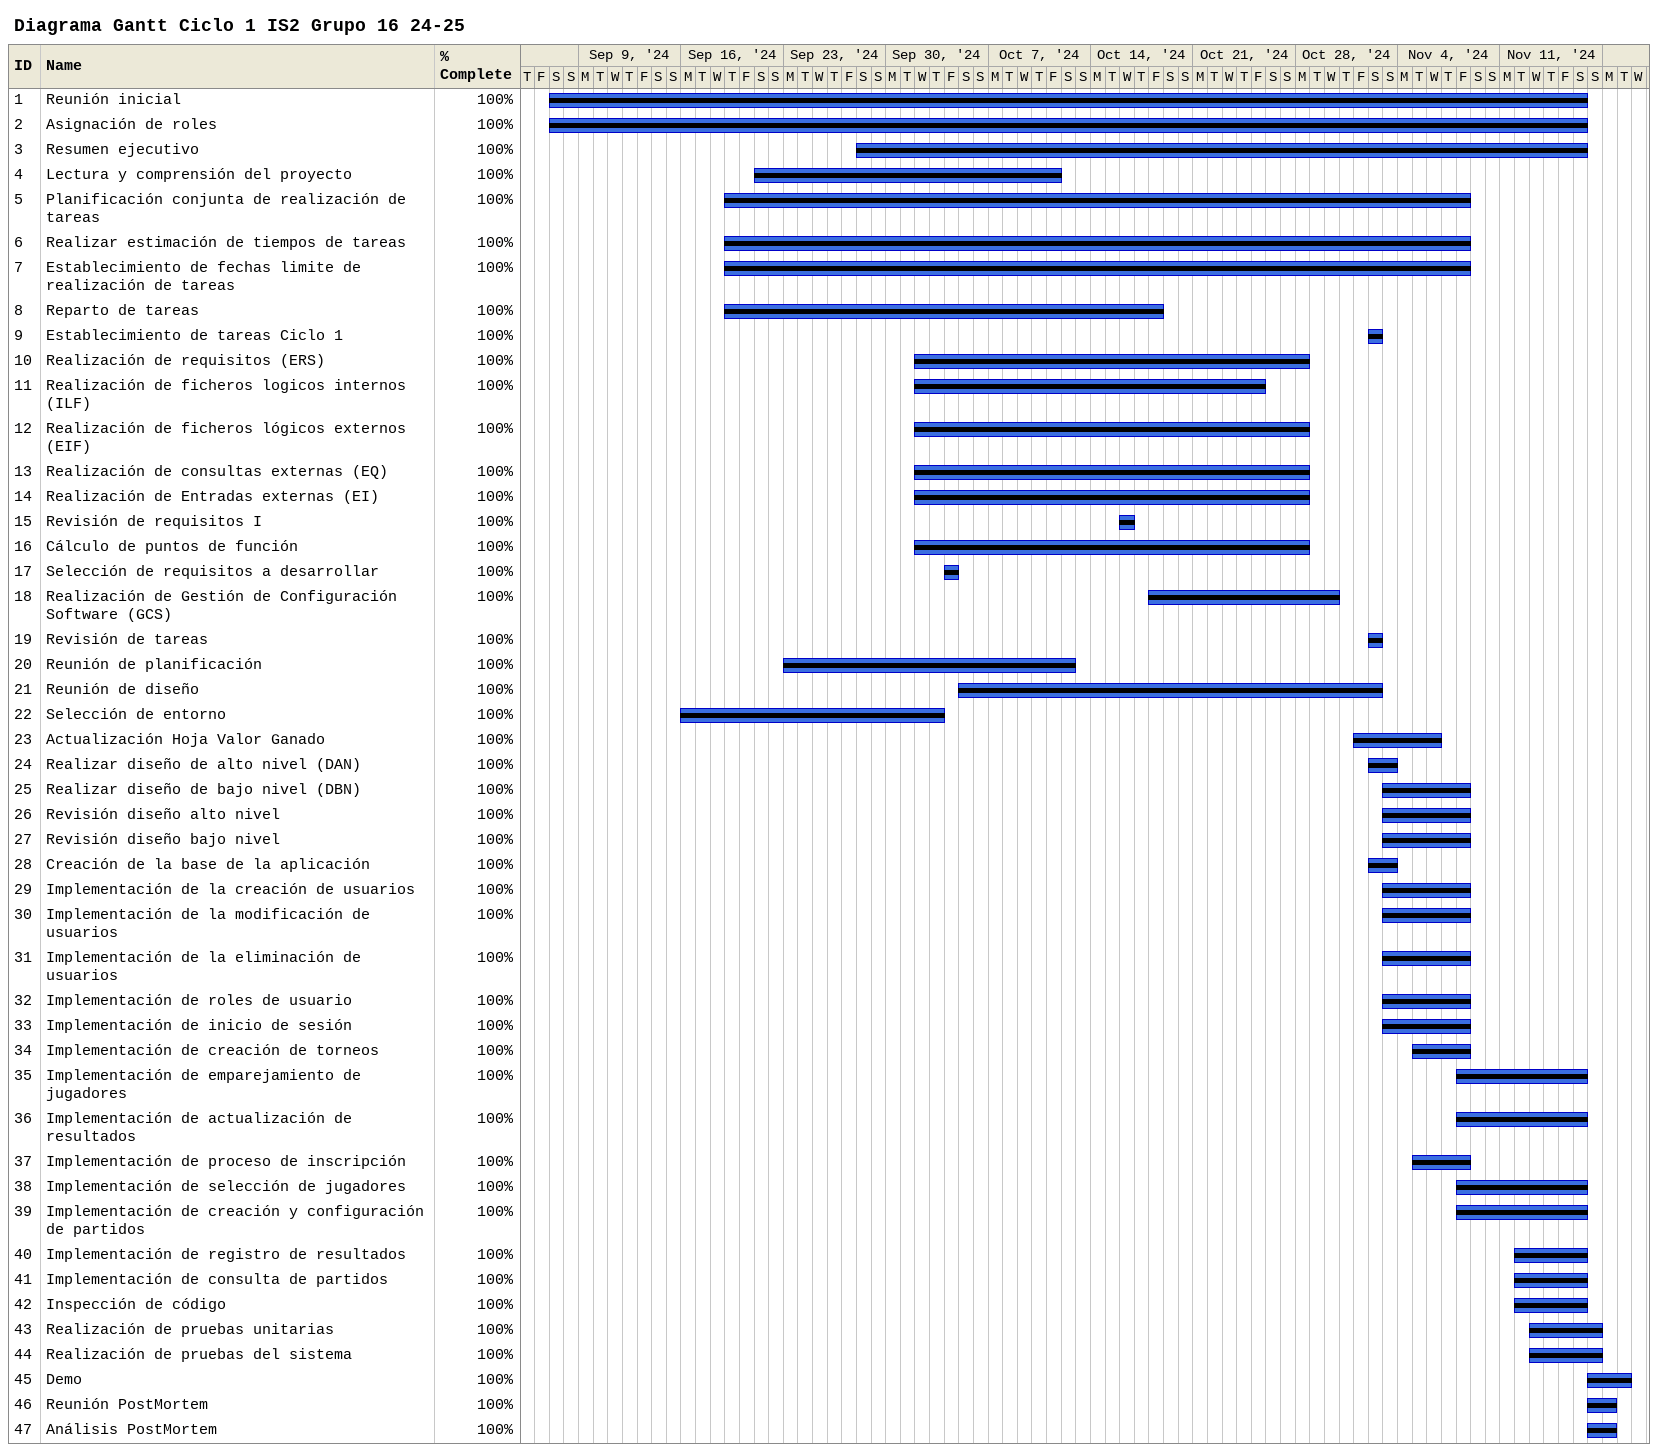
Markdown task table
Diagrama Gantt Ciclo 1 IS2 Grupo 16 24-25

| ID | Task | Start | Finish | % complete |
|---|---|---|---|---|
| 1 | Reunión inicial | 2024-09-07 | 2024-11-16 | 100 |
| 2 | Asignación de roles | 2024-09-07 | 2024-11-16 | 100 |
| 3 | Resumen ejecutivo | 2024-09-28 | 2024-11-16 | 100 |
| 4 | Lectura y comprensión del proyecto | 2024-09-21 | 2024-10-11 | 100 |
| 5 | Planificación conjunta de realización de tareas | 2024-09-19 | 2024-11-08 | 100 |
| 6 | Realizar estimación de tiempos de tareas | 2024-09-19 | 2024-11-08 | 100 |
| 7 | Establecimiento de fechas limite de realización de tareas | 2024-09-19 | 2024-11-08 | 100 |
| 8 | Reparto de tareas | 2024-09-19 | 2024-10-18 | 100 |
| 9 | Establecimiento de tareas Ciclo 1 | 2024-11-02 | 2024-11-02 | 100 |
| 10 | Realización de requisitos (ERS) | 2024-10-02 | 2024-10-28 | 100 |
| 11 | Realización de ficheros logicos internos (ILF) | 2024-10-02 | 2024-10-25 | 100 |
| 12 | Realización de ficheros lógicos externos (EIF) | 2024-10-02 | 2024-10-28 | 100 |
| 13 | Realización de consultas externas (EQ) | 2024-10-02 | 2024-10-28 | 100 |
| 14 | Realización de Entradas externas (EI) | 2024-10-02 | 2024-10-28 | 100 |
| 15 | Revisión de requisitos I | 2024-10-16 | 2024-10-16 | 100 |
| 16 | Cálculo de puntos de función | 2024-10-02 | 2024-10-28 | 100 |
| 17 | Selección de requisitos a desarrollar | 2024-10-04 | 2024-10-04 | 100 |
| 18 | Realización de Gestión de Configuración Software (GCS) | 2024-10-18 | 2024-10-30 | 100 |
| 19 | Revisión de tareas | 2024-11-02 | 2024-11-02 | 100 |
| 20 | Reunión de planificación | 2024-09-23 | 2024-10-12 | 100 |
| 21 | Reunión de diseño | 2024-10-05 | 2024-11-02 | 100 |
| 22 | Selección de entorno | 2024-09-16 | 2024-10-03 | 100 |
| 23 | Actualización Hoja Valor Ganado | 2024-11-01 | 2024-11-06 | 100 |
| 24 | Realizar diseño de alto nivel (DAN) | 2024-11-02 | 2024-11-03 | 100 |
| 25 | Realizar diseño de bajo nivel (DBN) | 2024-11-03 | 2024-11-08 | 100 |
| 26 | Revisión diseño alto nivel | 2024-11-03 | 2024-11-08 | 100 |
| 27 | Revisión diseño bajo nivel | 2024-11-03 | 2024-11-08 | 100 |
| 28 | Creación de la base de la aplicación | 2024-11-02 | 2024-11-03 | 100 |
| 29 | Implementación de la creación de usuarios | 2024-11-03 | 2024-11-08 | 100 |
| 30 | Implementación de la modificación de usuarios | 2024-11-03 | 2024-11-08 | 100 |
| 31 | Implementación de la eliminación de usuarios | 2024-11-03 | 2024-11-08 | 100 |
| 32 | Implementación de roles de usuario | 2024-11-03 | 2024-11-08 | 100 |
| 33 | Implementación de inicio de sesión | 2024-11-03 | 2024-11-08 | 100 |
| 34 | Implementación de creación de torneos | 2024-11-05 | 2024-11-08 | 100 |
| 35 | Implementación de emparejamiento de jugadores | 2024-11-08 | 2024-11-16 | 100 |
| 36 | Implementación de actualización de resultados | 2024-11-08 | 2024-11-16 | 100 |
| 37 | Implementación de proceso de inscripción | 2024-11-05 | 2024-11-08 | 100 |
| 38 | Implementación de selección de jugadores | 2024-11-08 | 2024-11-16 | 100 |
| 39 | Implementación de creación y configuración de partidos | 2024-11-08 | 2024-11-16 | 100 |
| 40 | Implementación de registro de resultados | 2024-11-12 | 2024-11-16 | 100 |
| 41 | Implementación de consulta de partidos | 2024-11-12 | 2024-11-16 | 100 |
| 42 | Inspección de código | 2024-11-12 | 2024-11-16 | 100 |
| 43 | Realización de pruebas unitarias | 2024-11-13 | 2024-11-17 | 100 |
| 44 | Realización de pruebas del sistema | 2024-11-13 | 2024-11-17 | 100 |
| 45 | Demo | 2024-11-17 | 2024-11-19 | 100 |
| 46 | Reunión PostMortem | 2024-11-17 | 2024-11-18 | 100 |
| 47 | Análisis PostMortem | 2024-11-17 | 2024-11-18 | 100 |
